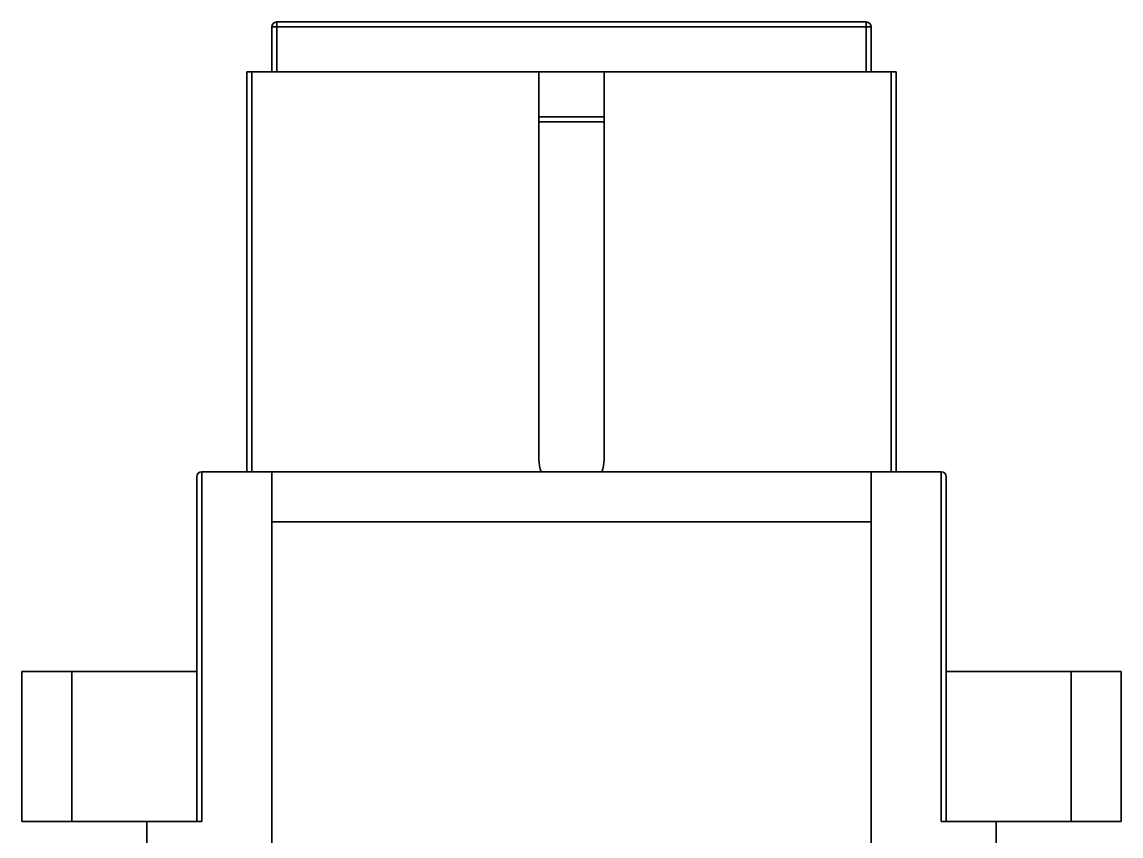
# Model space of a CAD drawing. Header units: millimetres. Extents: x -105 to 105, y -148 to 148.
# Drawn here: x -6.05 to 15.95, y 94.57 to 110.86 of the extents above; entities that cross this region are included whole.
import ezdxf

# ---------------------------------------------------------------- set-up
doc = ezdxf.new("R2010")
doc.units = ezdxf.units.MM
doc.layers.add('粗实线层', color=7, linetype='Continuous', lineweight=35)

msp = doc.modelspace()

# ---------------------------------------------------------------- linework, layer by layer
at = {"layer": '粗实线层', "color": 7, "lineweight": 35, "ltscale": 0.3}
for p, q in [((-1.048, 110.759), (-1.048, 109.859)), ((-1.048, 110.759), (-0.948, 110.759)), ((-0.948, 110.859), (10.852, 110.859)), ((-0.948, 110.759), (-0.948, 110.859)), ((-0.948, 110.759), (-0.948, 109.859)), ((-0.948, 110.759), (10.852, 110.759)), ((10.852, 110.859), (10.852, 110.759)), ((10.952, 110.759), (10.852, 110.759)), ((10.852, 110.759), (10.852, 109.859)), ((10.952, 110.759), (10.952, 109.859)), ((-1.548, 109.859), (-1.448, 109.859)), ((-1.548, 101.859), (-1.548, 109.859)), ((-1.448, 109.859), (4.299, 109.859)), ((-1.448, 101.859), (-1.448, 109.859)), ((-1.048, 109.859), (-0.948, 109.859)), ((-0.948, 109.859), (10.852, 109.859)), ((4.299, 102.106), (4.299, 109.859)), ((5.604, 109.859), (11.352, 109.859)), ((5.604, 109.859), (5.604, 102.106)), ((10.852, 109.859), (10.952, 109.859)), ((11.352, 109.859), (11.452, 109.859)), ((11.352, 101.859), (11.352, 109.859)), ((11.452, 101.859), (11.452, 109.859)), ((4.299, 108.959), (5.604, 108.959)), ((4.299, 108.859), (5.604, 108.859)), ((-2.548, 94.859), (-2.548, 101.759)), ((-2.448, 94.859), (-2.448, 101.859)), ((-2.448, 101.859), (-1.048, 101.859)), ((-1.048, 101.859), (-1.048, 100.859)), ((10.952, 101.859), (-1.048, 101.859)), ((10.952, 101.859), (10.952, 100.859)), ((10.952, 101.859), (12.352, 101.859)), ((12.352, 94.859), (12.352, 101.859)), ((12.452, 94.859), (12.452, 101.759)), ((10.952, 100.859), (-1.048, 100.859)), ((-1.048, 100.859), (-1.048, 92.859)), ((10.952, 100.859), (10.952, 92.859)), ((-6.048, 97.859), (-5.048, 97.859)), ((-6.048, 97.859), (-6.048, 94.859)), ((-5.048, 97.859), (-2.548, 97.859)), ((-5.048, 97.859), (-5.048, 94.859)), ((12.452, 97.859), (14.952, 97.859)), ((14.952, 97.859), (15.952, 97.859)), ((14.952, 97.859), (14.952, 94.859)), ((15.952, 97.859), (15.952, 94.859)), ((-6.048, 94.859), (-5.048, 94.859)), ((-5.048, 94.859), (-3.548, 94.859)), ((-3.548, 92.859), (-3.548, 94.859)), ((-3.548, 94.859), (-2.448, 94.859)), ((12.352, 94.859), (13.452, 94.859)), ((13.452, 92.859), (13.452, 94.859)), ((13.452, 94.859), (14.952, 94.859)), ((14.952, 94.859), (15.952, 94.859))]:
    msp.add_line(p, q, dxfattribs=at)
for centre, radius, start, end in [((-0.948, 110.759), 0.1, 90, 180), ((10.852, 110.759), 0.1, 360, 90), ((4.952, 102.106), 0.653, 180, 202.235), ((4.952, 102.106), 0.653, 337.765, 0), ((-2.448, 101.759), 0.1, 90, 180), ((12.352, 101.759), 0.1, 360, 90)]:
    msp.add_arc(centre, radius, start, end, dxfattribs=at)

doc.saveas('drawing.dxf')
